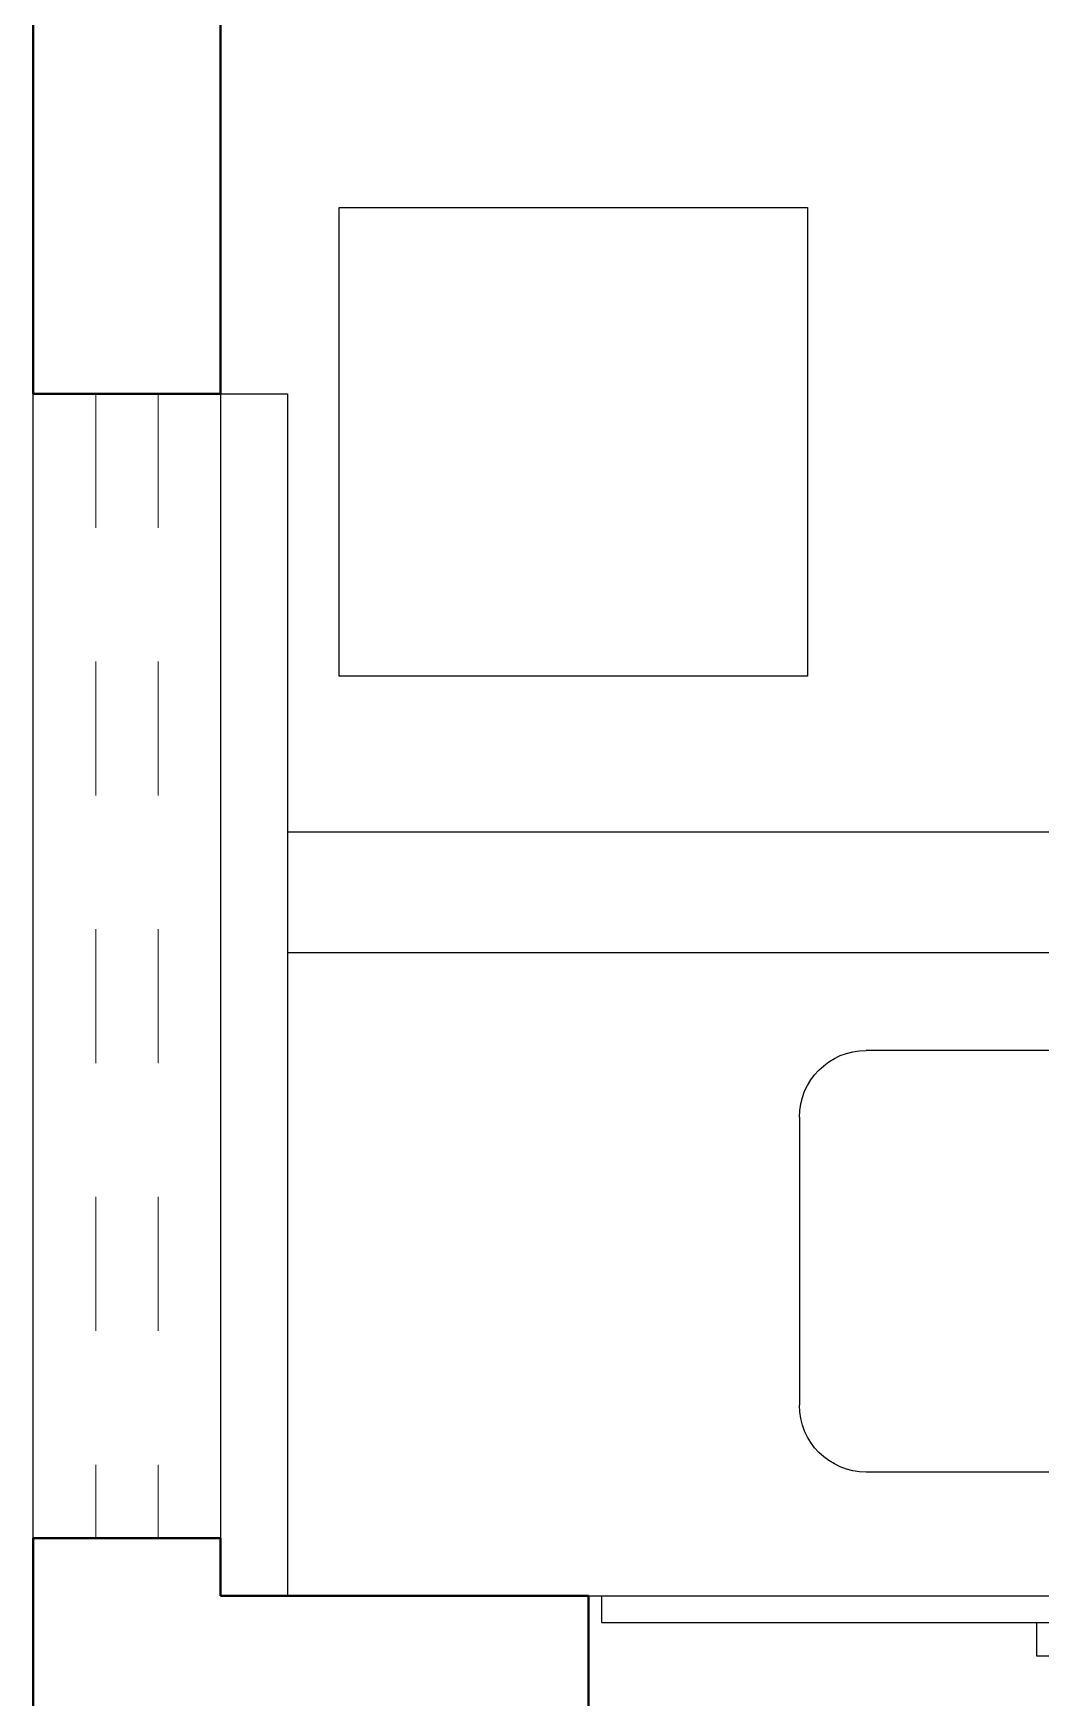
# Model space of a CAD drawing. Header units: millimetres. Extents: x 2625.3 to 2681.2, y 1230 to 1238.4.
# Drawn here: x 2673.047 to 2673.8, y 1234.191 to 1235.434 of the extents above; entities that cross this region are included whole.
import ezdxf

# ---------------------------------------------------------------- set-up
doc = ezdxf.new("R2010")
doc.units = ezdxf.units.MM
doc.linetypes.add('HIDDEN', pattern=[0.375, 0.25, -0.125])
doc.layers.add('ALVENARIA', color=5, linetype='Continuous', lineweight=40)
doc.layers.add('ESQUADRIA', color=7, linetype='Continuous', lineweight=18)
doc.layers.add('LAYOUT', color=253, linetype='Continuous')
doc.layers.add('SOLEIRAS', color=1, linetype='Continuous')

# ---------------------------------------------------------------- blocks, each defined once
blk = doc.blocks.new('A$C585A5108')
at = {"layer": 'LAYOUT'}
for p, q in [((0.385, 0.315), (0.05, 0.315)), ((0, 0.05), (0, 0.265)), ((0.435, 0.05), (0.435, 0.265)), ((0.385, 0), (0.05, 0))]:
    blk.add_line(p, q, dxfattribs=at)
for centre, start, end in [((0.05, 0.265), 90, 180), ((0.385, 0.265), 360, 90), ((0.05, 0.05), 180, 270), ((0.385, 0.05), 270, 360)]:
    blk.add_arc(centre, 0.05, start, end, dxfattribs=at)
blk = doc.blocks.new('A$C088D64BD')
at = {"layer": 'LAYOUT'}
for p, q in [((0.975, 0.5255), (0, 0.5255)), ((0, 0.5255), (0, 0.045)), ((0.975, 0.045), (0.975, 0.5255)), ((0, 0.045), (0.975, 0.045)), ((0.235, 0.025), (0.235, 0.045)), ((0.5975, 0.025), (0.5975, 0.045)), ((0.6025, 0.025), (0.6025, 0.045)), ((0.965, 0.025), (0.965, 0.045)), ((0.235, 0.025), (0.5975, 0.025)), ((0.56, 0), (0.56, 0.025)), ((0.5725, 0.025), (0.5725, 0)), ((0.965, 0.025), (0.6025, 0.025)), ((0.6275, 0.025), (0.6275, 0)), ((0.64, 0), (0.64, 0.025)), ((0.5725, 0), (0.56, 0)), ((0.6275, 0), (0.64, 0))]:
    blk.add_line(p, q, dxfattribs=at)
at = {"extrusion": (0, 0, -1), "zscale": -1, "rotation": 180}
blk.add_blockref('A$C585A5108', (-0.3825, 0.4525), dxfattribs=at)

msp = doc.modelspace()

# ---------------------------------------------------------------- linework, layer by layer
for p, q in [((2673.1875, 1235.1647), (2673.2375, 1235.1647)), ((2673.2375, 1235.1647), (2673.2375, 1234.2667)), ((2676.0195, 1234.8372), (2673.2375, 1234.8372)), ((2675.9295, 1234.7472), (2673.2375, 1234.7472))]:
    msp.add_line(p, q)
at = {"layer": 'ALVENARIA'}
for p, q in [((2673.0475, 1235.6437), (2673.0475, 1235.1647)), ((2673.1875, 1235.6437), (2673.1875, 1235.1647)), ((2673.0475, 1235.1647), (2673.1875, 1235.1647)), ((2673.0475, 1234.3097), (2673.0475, 1233.8327)), ((2673.0475, 1234.3097), (2673.1875, 1234.3097)), ((2673.1875, 1234.3097), (2673.1875, 1234.2667)), ((2673.1875, 1234.2667), (2673.4625, 1234.2667)), ((2673.4625, 1234.2667), (2673.4625, 1233.8327))]:
    msp.add_line(p, q, dxfattribs=at)
at = {"layer": 'ESQUADRIA', "linetype": 'HIDDEN', "ltscale": 0.2}
for p, q in [((2673.0941, 1235.1647), (2673.0941, 1234.3097)), ((2673.1408, 1235.1647), (2673.1408, 1234.3097))]:
    msp.add_line(p, q, dxfattribs=at)
at = {"layer": 'LAYOUT'}
msp.add_lwpolyline([(2673.2762, 1235.3038), (2673.6262, 1235.3038), (2673.6262, 1234.9538), (2673.2762, 1234.9538), (2673.2762, 1235.3038)], dxfattribs=at)
at = {"layer": 'SOLEIRAS', "color": 43}
for p, q in [((2673.0475, 1234.3097), (2673.0475, 1235.1647)), ((2673.1875, 1235.1647), (2673.1875, 1234.3097))]:
    msp.add_line(p, q, dxfattribs=at)

# ---------------------------------------------------------------- block references
msp.add_blockref('A$C088D64BD', (2673.2375, 1234.2217))

doc.saveas('drawing.dxf')
